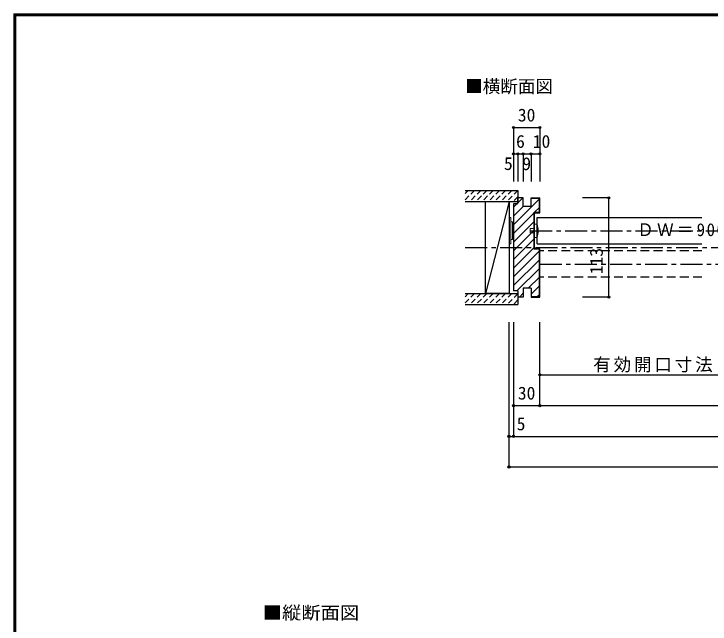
# Model space of a CAD drawing. Units: millimetres at full size, sheet at 1:5; details may follow other scales. Extents: x -973 to 977, y -718 to 696.
# Drawn here: x -973 to -181, y 1 to 696 of the extents above; entities that cross this region are included whole.
import ezdxf
from ezdxf.enums import TextEntityAlignment as Align

# ---------------------------------------------------------------- set-up
doc = ezdxf.new("R2010")
doc.units = ezdxf.units.MM
doc.header["$LTSCALE"] = 5
doc.header["$PDMODE"] = 32
doc.header["$PDSIZE"] = 2.5
for name, pattern in [('CHAIN1', [8, 5, -1, 1, -1]), ('DASHED1', [1.8, 1.2, -0.6]), ('DASHED2', [3, 2, -1])]:
    doc.linetypes.add(name, pattern=pattern)
for name, color, linetype in [('0-1_通り芯', 4, 'CHAIN1'), ('0-2_柱', 7, 'Continuous'), ('0-3_仕上げ', 2, 'Continuous'), ('0-4_枠', 3, 'Continuous'), ('0-6_扉', 6, 'Continuous'), ('0-A_文字', 3, 'Continuous'), ('0-B_寸法', 7, 'Continuous'), ('0-C_ハッチ', 4, 'Continuous'), ('F-1_枠', 6, 'Continuous')]:
    doc.layers.add(name, color=color, linetype=linetype)
doc.layers.add('0-7_金物', color=7, linetype='Continuous', lineweight=18)
doc.styles.add('ＭＳ ゴシック', font='')
doc.styles.get('ＭＳ ゴシック').set_extended_font_data('MS Gothic')

msp = doc.modelspace()

# ---------------------------------------------------------------- linework, layer by layer
at = {"layer": '0-1_通り芯'}
for p, q in [((-385.873, 449), (377.672, 449)), ((-459.866, 430), (462.672, 430)), ((-374.866, 411), (388.697, 411))]:
    msp.add_line(p, q, dxfattribs=at)
at = {"layer": '0-2_柱'}
for q in [(-436.866, 377.5), (-409.866, 377.5)]:
    msp.add_line((-409.866, 482.5), q, dxfattribs=at)
msp.add_lwpolyline([(-409.866, 377.5), (-436.866, 377.5), (-436.866, 482.5), (-409.866, 482.5)], dxfattribs=at)
at = {"layer": '0-3_仕上げ'}
for p, q in [((-459.866, 495), (-399.866, 495)), ((-399.866, 495), (-399.866, 482.5)), ((-459.866, 482.5), (-399.866, 482.5)), ((-459.866, 377.5), (-399.866, 377.5)), ((-399.866, 377.5), (-399.866, 365)), ((-459.866, 365), (-399.866, 365))]:
    msp.add_line(p, q, dxfattribs=at)
at = {"layer": '0-4_枠'}
for p, q in [((-399.866, 479.5), (-399.866, 486.5)), ((-393.866, 486.5), (-399.866, 486.5)), ((-393.866, 476.5), (-393.866, 486.5)), ((-384.866, 476.5), (-384.866, 486.5)), ((-384.866, 486.5), (-374.866, 486.5)), ((-384.866, 486), (-375.366, 486)), ((-375.366, 470), (-375.366, 486)), ((-374.866, 469.5), (-374.866, 486.5)), ((-399.866, 479.5), (-404.866, 479.5)), ((-404.866, 479.5), (-404.866, 380.5)), ((-384.866, 476.5), (-393.866, 476.5)), ((-381.366, 428), (-381.366, 470)), ((-381.366, 470), (-375.366, 470)), ((-380.866, 428.5), (-380.866, 469.5)), ((-380.866, 469.5), (-374.866, 469.5)), ((-375.366, 428), (-381.366, 428)), ((-374.866, 428.5), (-380.866, 428.5)), ((-375.366, 374), (-375.366, 428)), ((-374.866, 373.5), (-374.866, 428.5)), ((-399.866, 380.5), (-404.866, 380.5)), ((-399.866, 380.5), (-399.866, 373.5)), ((-384.866, 383.5), (-393.866, 383.5)), ((-393.866, 383.5), (-393.866, 373.5)), ((-384.866, 383.5), (-384.866, 373.5)), ((-393.866, 373.5), (-399.866, 373.5)), ((-384.866, 374), (-375.366, 374)), ((-384.866, 373.5), (-374.866, 373.5))]:
    msp.add_line(p, q, dxfattribs=at)
at = {"layer": '0-6_扉'}
for p, q in [((-377.866, 464), (-190.357, 464)), ((-377.866, 434), (-377.866, 464)), ((-377.866, 434), (-190.357, 434))]:
    msp.add_line(p, q, dxfattribs=at)
at = {"layer": '0-6_扉', "color": 2, "linetype": 'DASHED2'}
for p, q in [((-374.866, 396), (-374.866, 426)), ((-190.357, 426), (-374.866, 426)), ((-190.357, 396), (-374.866, 396))]:
    msp.add_line(p, q, dxfattribs=at)
at = {"layer": '0-7_金物'}
for p, q in [((-409.866, 464.077), (-407.866, 464.077)), ((-409.866, 434.077), (-409.866, 464.077)), ((-407.866, 434.077), (-407.866, 464.077)), ((-407.866, 459.077), (-405.866, 459.077)), ((-405.866, 439.077), (-405.866, 459.077)), ((-405.866, 458.077), (-404.866, 458.077)), ((-377.866, 456.5), (-380.873, 456.5)), ((-380.873, 456.5), (-380.873, 441.5)), ((-385.873, 451.5), (-380.873, 451.5)), ((-385.873, 446.5), (-385.873, 451.5)), ((-380.873, 446.5), (-385.873, 446.5)), ((-407.866, 439.077), (-405.866, 439.077)), ((-405.866, 440.077), (-404.866, 440.077)), ((-380.873, 441.5), (-377.866, 441.5)), ((-409.866, 434.077), (-407.866, 434.077))]:
    msp.add_line(p, q, dxfattribs=at)
msp.add_arc((-405.491, 449), 28.625, 344.81071, 15.18929, dxfattribs=at)
at = {"layer": '0-B_寸法', "color": 4}
for p, q in [((-404.866, 566.5), (-404.866, 505)), ((-404.866, 566.5), (-374.866, 566.5)), ((-374.866, 566.5), (-374.866, 505)), ((-404.866, 536.5), (-374.866, 536.5)), ((-399.866, 536.5), (-399.866, 505)), ((-393.866, 536.5), (-393.866, 505)), ((-384.866, 536.5), (-384.866, 505)), ((-296.301, 486.5), (-326.366, 486.5)), ((-296.301, 374.5), (-296.301, 485.5)), ((-296.301, 373.5), (-326.366, 373.5)), ((-409.866, 180), (-409.866, 345)), ((-404.866, 345), (-404.866, 215)), ((-374.866, 250), (-374.866, 345)), ((-374.866, 285), (-16.365, 285)), ((-404.866, 250), (407.672, 250)), ((-409.866, 215), (412.672, 215)), ((412.672, 180), (-409.866, 180))]:
    msp.add_line(p, q, dxfattribs=at)
at = {"layer": '0-B_寸法'}
for p in [(-404.866, 566.5), (-374.866, 566.5), (-404.866, 536.5), (-399.866, 536.5), (-393.866, 536.5), (-384.866, 536.5), (-374.866, 536.5), (-296.301, 486.5), (-296.301, 373.5), (-374.866, 285), (-404.866, 250), (-374.866, 250), (-409.866, 215), (-404.866, 215), (-409.866, 180)]:
    msp.add_point(p, dxfattribs=at)
at = {"layer": '0-C_ハッチ', "linetype": 'DASHED1'}
for p, q in [((-449.146, 495), (-459.866, 484.279)), ((-456.217, 495), (-459.866, 491.351)), ((-442.075, 495), (-454.575, 482.5)), ((-435.004, 495), (-447.504, 482.5)), ((-427.933, 495), (-440.433, 482.5)), ((-420.862, 495), (-433.362, 482.5)), ((-413.791, 495), (-426.291, 482.5)), ((-406.72, 495), (-419.22, 482.5)), ((-399.866, 494.782), (-412.148, 482.5)), ((-399.866, 487.711), (-405.077, 482.5)), ((-449.146, 377.5), (-459.866, 366.779)), ((-456.217, 377.5), (-459.866, 373.851)), ((-442.075, 377.5), (-454.575, 365)), ((-435.004, 377.5), (-447.504, 365)), ((-427.933, 377.5), (-440.433, 365)), ((-420.862, 377.5), (-433.362, 365)), ((-413.791, 377.5), (-426.291, 365)), ((-406.72, 377.5), (-419.22, 365)), ((-399.866, 377.282), (-412.148, 365)), ((-399.866, 370.211), (-405.077, 365))]:
    msp.add_line(p, q, dxfattribs=at)
at = {"layer": '0-C_ハッチ'}
for p, q in [((-404.866, 455.894), (-375.366, 485.394)), ((-399.866, 480.693), (-394.059, 486.5)), ((-384.866, 485.793), (-384.659, 486)), ((-404.866, 475.693), (-401.059, 479.5)), ((-404.866, 465.793), (-393.866, 476.793)), ((-380.86, 470), (-375.366, 475.494)), ((-404.866, 445.994), (-381.366, 469.494)), ((-404.866, 436.095), (-381.366, 459.595)), ((-404.866, 426.195), (-381.366, 449.695)), ((-404.866, 416.296), (-381.366, 439.796)), ((-404.866, 406.396), (-381.366, 429.896)), ((-404.866, 396.497), (-375.366, 425.997)), ((-404.866, 386.597), (-375.366, 416.097)), ((-401.064, 380.5), (-375.366, 406.198)), ((-388.165, 383.5), (-375.366, 396.298)), ((-384.866, 376.899), (-375.366, 386.399)), ((-398.165, 373.5), (-393.866, 377.798)), ((-377.866, 374), (-375.366, 376.499))]:
    msp.add_line(p, q, dxfattribs=at)
at = {"layer": 'F-1_枠'}
for p, q in [((-973.347, 695.833), (-973.347, -700.833)), ((-973.347, 695.833), (976.653, 695.833)), ((-973.347, 695), (976.653, 695)), ((-973.347, 694.167), (976.653, 694.167)), ((-972.514, 695.833), (-972.514, -700.833)), ((-971.68, 695.833), (-971.68, -700.833))]:
    msp.add_line(p, q, dxfattribs=at)

# ---------------------------------------------------------------- texts
at = {"layer": '0-A_文字', "color": 7, "style": 'ＭＳ ゴシック'}
msp.add_text('■横断面図', height=14.66, dxfattribs=at).set_placement((-459.866, 601.667), align=Align.BOTTOM_LEFT)
at = {"layer": '0-A_文字', "color": 7, "style": 'ＭＳ ゴシック', "width": 1.1}
msp.add_text('■縦断面図', height=14.66, dxfattribs=at).set_placement((-690.29, 2.5), align=Align.BOTTOM_LEFT)
at = {"layer": '0-B_寸法', "style": 'ＭＳ ゴシック'}
for s, p in [('30', (-399.873, 569)), ('6', (-401.873, 539)), ('10', (-382.853, 539)), ('5', (-415.66, 513.788)), ('9', (-394.794, 513.588)), ('30', (-399.873, 252.5)), ('5', (-401.188, 217.5))]:
    msp.add_text(s, height=14.66, dxfattribs=at).set_placement(p, align=Align.BOTTOM_LEFT)
msp.add_text('113', height=14.66, rotation=90, dxfattribs=at).set_placement((-298.801, 399.521), align=Align.BOTTOM_LEFT)
at = {"layer": '0-B_寸法', "char_height": 14.66, "attachment_point": 7, "style": 'ＭＳ ゴシック'}
for s, insert in [('\\T1.19;\\W0.95;ＤＷ＝900（810)', (-264.107, 439)), ('\\T1.16;有効開口寸法＝864（774）', (-314.107, 287.5))]:
    msp.add_mtext(s, dxfattribs=dict(at, insert=insert))

doc.saveas('drawing.dxf')
